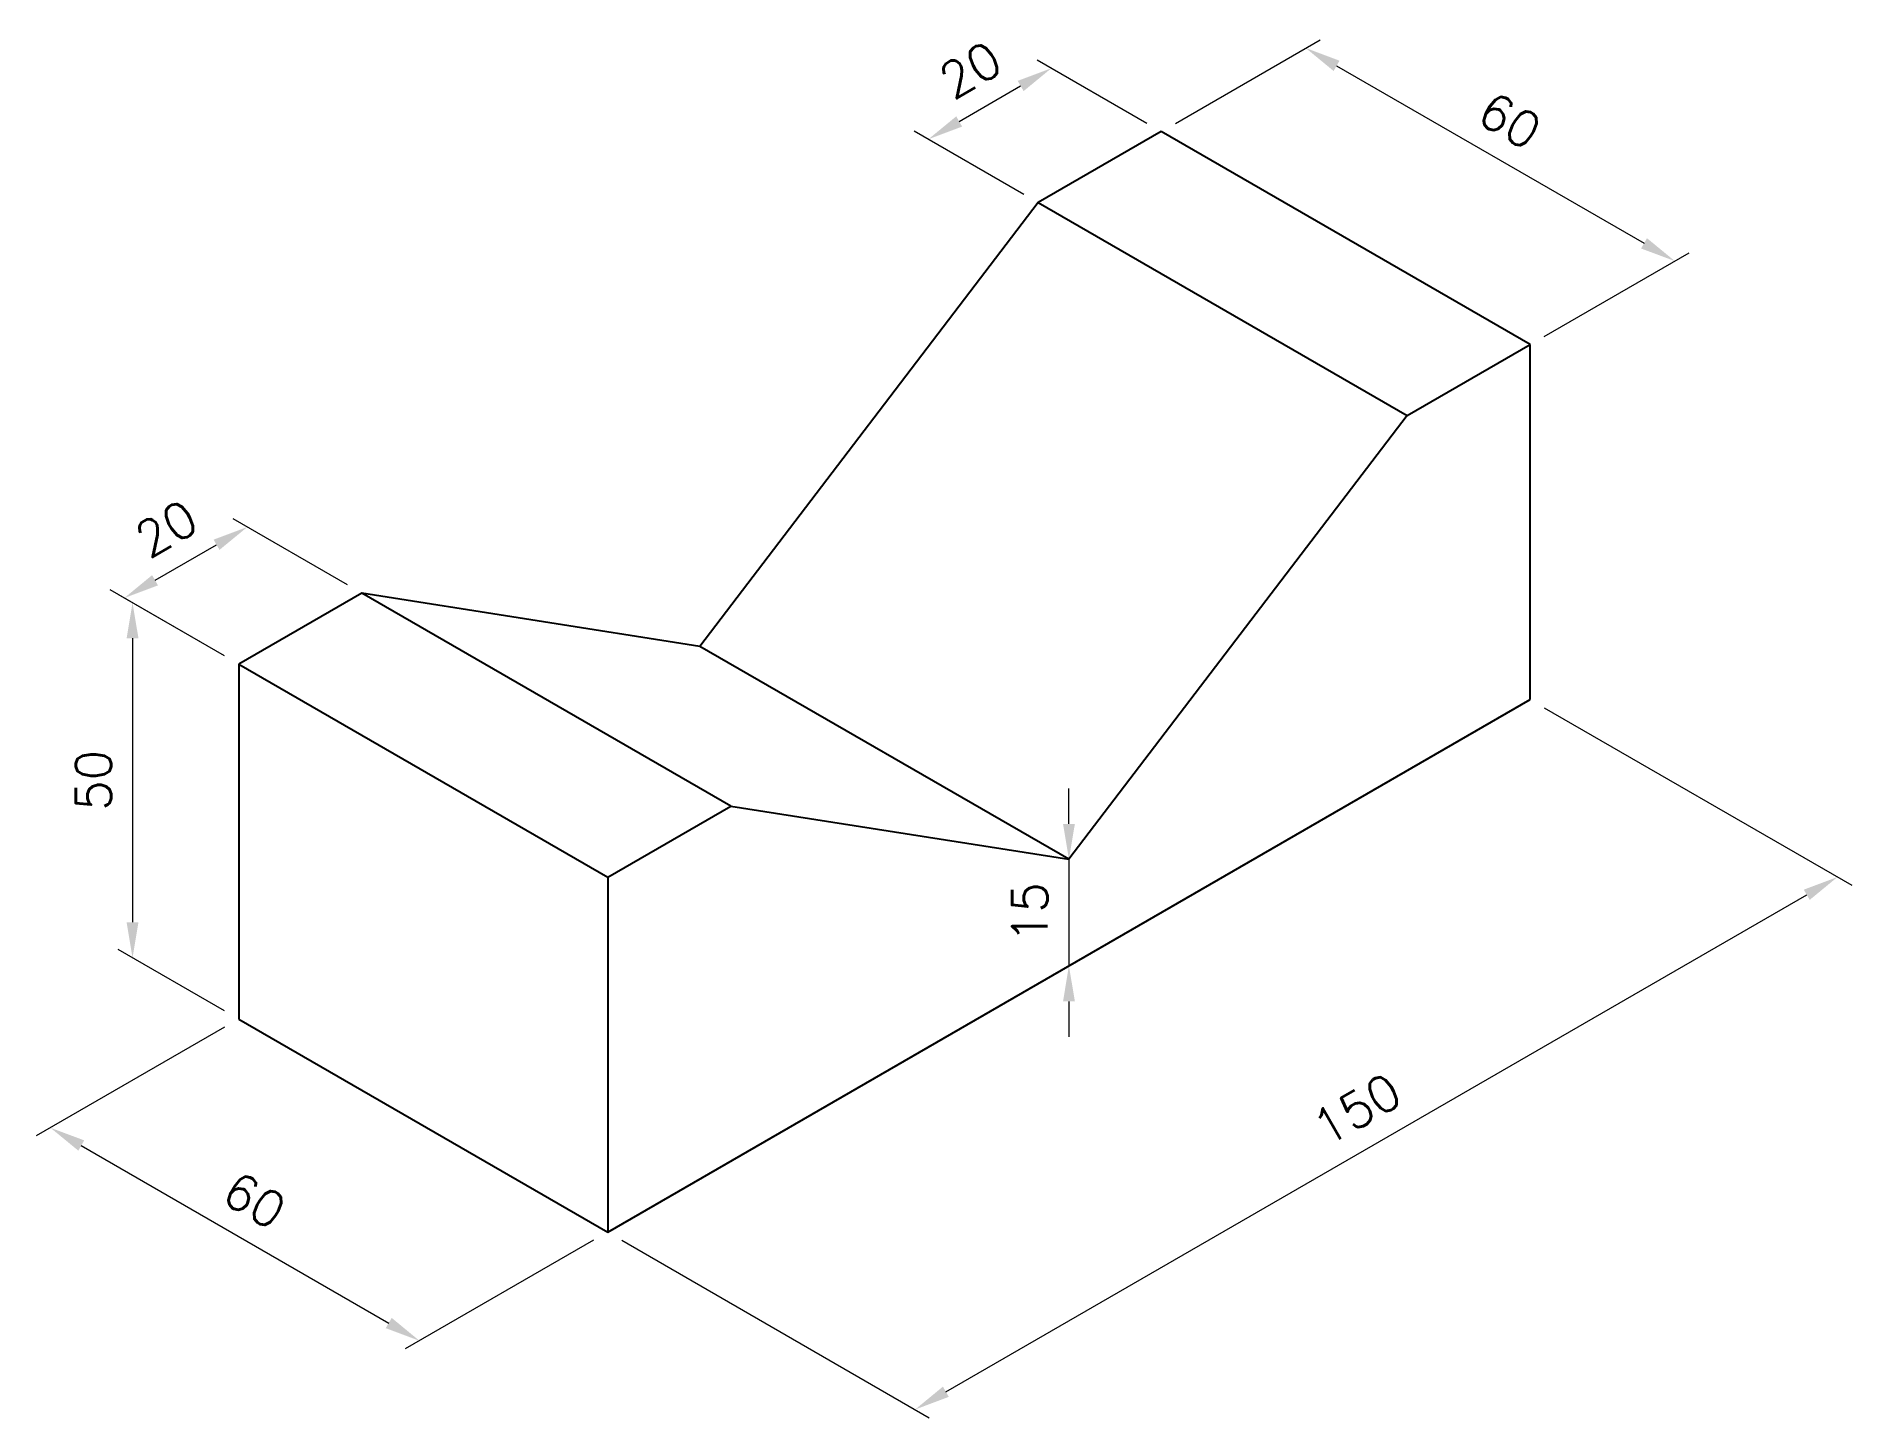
# Model space of a CAD drawing. Header units: millimetres. Extents: x 2293 to 5195, y 1475 to 2168.
# Drawn here: x 2293 to 2548.7, y 1475 to 1669.5 of the extents above.
import ezdxf

# ---------------------------------------------------------------- set-up
doc = ezdxf.new("R2010")
doc.units = ezdxf.units.MM
doc.layers.add('CONTORNO 1', color=3, linetype='Continuous', lineweight=25)
doc.layers.add('COTA', color=1, linetype='Continuous', lineweight=13)
doc.styles.add('ROMANS', font='romans.shx')
doc.dimstyles.new('Padrão', dxfattribs={"dimscale": 2, "dimtxt": 2.5, "dimasz": 2.5, "dimexe": 1, "dimexo": 1, "dimgap": 1.5, "dimtad": 1, "dimdsep": 46, "dimtxsty": 'ROMANS', "dimcen": 2.5, "dimclrd": 1, "dimclre": 1, "dimclrt": 2, "dimadec": 0, "dimazin": 2, "dimtfac": 1, "dimtmove": 0, "dimatfit": 3, "dimfxl": 0, "dimlwd": -1, "dimlwe": -1, "dimarcsym": 0})

# ---------------------------------------------------------------- blocks, each defined once
blk = doc.blocks.new('*D7')
at = {"layer": 'COTA', "color": 1}
for p, q in [((2319.54, 1582.28), (2304.57, 1590.92)), ((2306.57, 1584.76), (2306.57, 1544.76)), ((2319.54, 1532.28), (2304.57, 1540.92))]:
    blk.add_line(p, q, dxfattribs=at)
for points in [[(2305.74, 1584.76), (2307.41, 1584.76), (2306.57, 1589.76)], [(2305.74, 1544.76), (2307.41, 1544.76), (2306.57, 1539.76)]]:
    blk.add_solid(points, dxfattribs=at)
at = {"layer": 'Defpoints', "color": 0}
for p in [(2321.54, 1581.12), (2306.57, 1539.76), (2321.54, 1531.12)]:
    blk.add_point(p, dxfattribs=at)
at = {"layer": 'COTA', "color": 2, "insert": (2301.07, 1564.76), "char_height": 5, "attachment_point": 5, "rotation": 90, "style": 'ROMANS'}
blk.add_mtext('50', dxfattribs=at)
blk = doc.blocks.new('*D8')
at = {"layer": 'COTA', "color": 1}
for p, q in [((2319.54, 1529.97), (2293.02, 1514.66)), ((2299.35, 1513.31), (2342.65, 1488.31)), ((2371.5, 1499.97), (2344.98, 1484.66))]:
    blk.add_line(p, q, dxfattribs=at)
for points in [[(2299.77, 1514.04), (2298.94, 1512.59), (2295.02, 1515.81)], [(2343.07, 1489.04), (2342.24, 1487.59), (2346.98, 1485.81)]]:
    blk.add_solid(points, dxfattribs=at)
at = {"layer": 'Defpoints', "color": 0}
for p in [(2321.54, 1531.12), (2373.5, 1501.12), (2346.98, 1485.81)]:
    blk.add_point(p, dxfattribs=at)
at = {"layer": 'COTA', "color": 2, "insert": (2323.75, 1505.58), "char_height": 5, "attachment_point": 5, "rotation": 330, "style": 'ROMANS'}
blk.add_mtext('60', dxfattribs=at)
blk = doc.blocks.new('*D9')
at = {"layer": 'COTA', "color": 1}
for p, q in [((2505.4, 1574.97), (2548.69, 1549.98)), ((2421.12, 1478.63), (2542.36, 1548.63)), ((2375.5, 1499.97), (2418.79, 1474.98))]:
    blk.add_line(p, q, dxfattribs=at)
for points in [[(2541.94, 1549.35), (2542.78, 1547.91), (2546.69, 1551.13)], [(2420.7, 1479.35), (2421.53, 1477.91), (2416.79, 1476.13)]]:
    blk.add_solid(points, dxfattribs=at)
at = {"layer": 'Defpoints', "color": 0}
for p in [(2503.4, 1576.12), (2546.69, 1551.13), (2373.5, 1501.12)]:
    blk.add_point(p, dxfattribs=at)
at = {"layer": 'COTA', "color": 2, "insert": (2478.99, 1518.4), "char_height": 5, "attachment_point": 5, "rotation": 30, "style": 'ROMANS'}
blk.add_mtext('150', dxfattribs=at)
blk = doc.blocks.new('*D10')
at = {"layer": 'COTA', "color": 1}
for p, q in [((2449.44, 1657.28), (2433.98, 1666.2)), ((2422.99, 1657.55), (2431.65, 1662.55)), ((2432.12, 1647.28), (2416.66, 1656.2))]:
    blk.add_line(p, q, dxfattribs=at)
for points in [[(2431.24, 1663.27), (2432.07, 1661.83), (2435.98, 1665.05)], [(2422.58, 1658.27), (2423.41, 1656.83), (2418.66, 1655.05)]]:
    blk.add_solid(points, dxfattribs=at)
at = {"layer": 'Defpoints', "color": 0}
for p in [(2435.98, 1665.05), (2451.44, 1656.12), (2434.12, 1646.12)]:
    blk.add_point(p, dxfattribs=at)
at = {"layer": 'COTA', "color": 2, "insert": (2424.57, 1664.81), "char_height": 5, "attachment_point": 5, "rotation": 30, "style": 'ROMANS'}
blk.add_mtext('20', dxfattribs=at)
blk = doc.blocks.new('*D11')
at = {"layer": 'COTA', "color": 1}
for p, q in [((2336.86, 1592.28), (2320.74, 1601.59)), ((2309.75, 1592.93), (2318.41, 1597.93)), ((2319.54, 1582.28), (2303.42, 1591.59))]:
    blk.add_line(p, q, dxfattribs=at)
for points in [[(2317.99, 1598.65), (2318.82, 1597.21), (2322.74, 1600.43)], [(2309.33, 1593.65), (2310.16, 1592.21), (2305.42, 1590.43)]]:
    blk.add_solid(points, dxfattribs=at)
at = {"layer": 'Defpoints', "color": 0}
for p in [(2322.74, 1600.43), (2338.86, 1591.12), (2321.54, 1581.12)]:
    blk.add_point(p, dxfattribs=at)
at = {"layer": 'COTA', "color": 2, "insert": (2311.33, 1600.2), "char_height": 5, "attachment_point": 5, "rotation": 30, "style": 'ROMANS'}
blk.add_mtext('20', dxfattribs=at)
blk = doc.blocks.new('*D12')
at = {"layer": 'COTA', "color": 1}
for p, q in [((2453.44, 1657.28), (2473.81, 1669.04)), ((2476.14, 1665.39), (2519.45, 1640.39)), ((2505.4, 1627.28), (2525.78, 1639.04))]:
    blk.add_line(p, q, dxfattribs=at)
for points in [[(2476.56, 1666.11), (2475.73, 1664.66), (2471.81, 1667.89)], [(2519.86, 1641.11), (2519.03, 1639.66), (2523.78, 1637.89)]]:
    blk.add_solid(points, dxfattribs=at)
at = {"layer": 'Defpoints', "color": 0}
for p in [(2451.44, 1656.12), (2523.78, 1637.89), (2503.4, 1626.12)]:
    blk.add_point(p, dxfattribs=at)
at = {"layer": 'COTA', "color": 2, "insert": (2500.54, 1657.65), "char_height": 5, "attachment_point": 5, "rotation": 330, "style": 'ROMANS'}
blk.add_mtext('60', dxfattribs=at)
blk = doc.blocks.new('*D13')
at = {"layer": 'COTA', "color": 1}
for p, q in [((2438.45, 1558.62), (2438.45, 1563.62)), ((2438.45, 1553.62), (2438.45, 1538.62)), ((2438.45, 1533.62), (2438.45, 1528.62))]:
    blk.add_line(p, q, dxfattribs=at)
for points in [[(2437.62, 1558.62), (2439.29, 1558.62), (2438.45, 1553.62)], [(2437.62, 1533.62), (2439.29, 1533.62), (2438.45, 1538.62)]]:
    blk.add_solid(points, dxfattribs=at)
at = {"layer": 'Defpoints', "color": 0}
for p in [(2438.45, 1553.62), (2438.45, 1538.62), (2438.45, 1538.62)]:
    blk.add_point(p, dxfattribs=at)
at = {"layer": 'COTA', "color": 2, "insert": (2432.95, 1546.12), "char_height": 5, "attachment_point": 5, "rotation": 90, "style": 'ROMANS'}
blk.add_mtext('15', dxfattribs=at)

msp = doc.modelspace()

# ---------------------------------------------------------------- linework, layer by layer
at = {"layer": 'CONTORNO 1'}
for p, q in [((2451.443, 1656.124), (2434.122, 1646.124)), ((2503.404, 1626.124), (2451.443, 1656.124)), ((2434.122, 1646.124), (2386.491, 1583.624)), ((2434.122, 1646.124), (2486.084, 1616.124)), ((2486.084, 1616.124), (2503.404, 1626.124)), ((2503.404, 1576.124), (2503.404, 1626.124)), ((2486.084, 1616.124), (2438.452, 1553.624)), ((2338.86, 1591.124), (2321.539, 1581.124)), ((2390.821, 1561.124), (2338.86, 1591.124)), ((2386.491, 1583.624), (2338.86, 1591.124)), ((2438.452, 1553.624), (2386.491, 1583.624)), ((2321.539, 1581.124), (2321.539, 1531.124)), ((2321.539, 1581.124), (2373.501, 1551.124)), ((2373.501, 1501.124), (2503.404, 1576.124)), ((2373.501, 1551.124), (2390.821, 1561.124)), ((2390.821, 1561.124), (2438.452, 1553.624)), ((2373.501, 1551.124), (2373.501, 1501.124)), ((2321.539, 1531.124), (2373.501, 1501.124))]:
    msp.add_line(p, q, dxfattribs=at)

# ---------------------------------------------------------------- dimensions: what is measured, and where the dimension line sits
at = {"layer": 'COTA'}
for p1, p2, distance, picture, middle in [((2434.122, 1646.124), (2451.443, 1656.124), 15.459, '*D10', (2424.574, 1664.813)), ((2451.443, 1656.124), (2503.404, 1626.124), 20.371, '*D12', (2500.545, 1657.649)), ((2321.539, 1581.124), (2338.86, 1591.124), 16.123, '*D11', (2311.326, 1600.196)), ((2321.539, 1581.124), (2321.539, 1531.124), -14.965, '*D7', (2301.074, 1564.765)), ((2373.501, 1501.124), (2503.404, 1576.124), -43.286, '*D9', (2478.989, 1518.396)), ((2438.452, 1553.624), (2438.452, 1538.624), 0, '*D13', (2432.952, 1546.124)), ((2321.539, 1531.124), (2373.501, 1501.124), -26.517, '*D8', (2323.752, 1505.578))]:
    dim = msp.add_aligned_dim(p1=p1, p2=p2, distance=distance, dimstyle='Padrão', dxfattribs=at)
    dim.commit()
    dim.dimension.update_dxf_attribs({"geometry": picture, "text_midpoint": middle})

doc.saveas('drawing.dxf')
